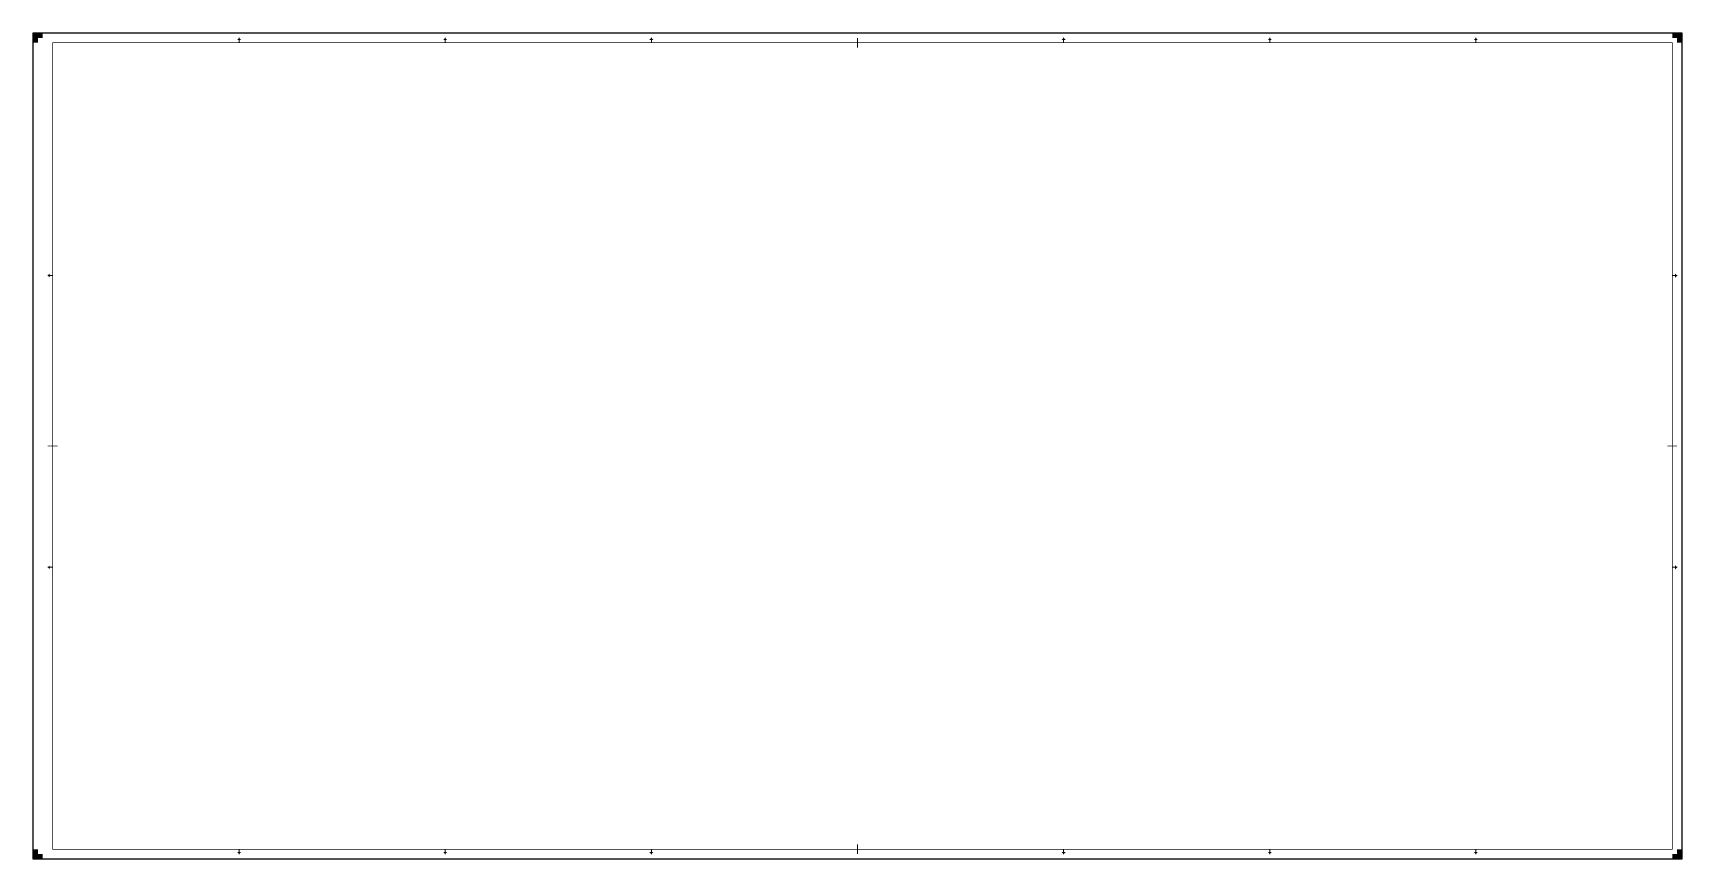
# Model space of a CAD drawing. Extents: x 0 to 1680, y 0 to 841.
import ezdxf

# ---------------------------------------------------------------- set-up
doc = ezdxf.new("R2010")
doc.units = 0
doc.header["$LTSCALE"] = 0.2
for name, color, linetype, lineweight in [('X-XX-AL-TEKENBLAD_KADER-G', 7, 'Continuous', 25), ('X-XX-AL-TEKENBLAD_KADER_AFSNIJMARKERING-G', 7, 'Continuous', 25), ('X-XX-AL-TEKENBLAD_KADER_CENTERMARKERING-G', 7, 'Continuous', 25), ('X-XX-AL-TEKENBLAD_KADER_VOUWMERK-G', 7, 'Continuous', 18)]:
    doc.layers.add(name, color=color, linetype=linetype, lineweight=lineweight)

msp = doc.modelspace()

# ---------------------------------------------------------------- hatches: boundary and pattern name
at = {"layer": 'X-XX-AL-TEKENBLAD_KADER_AFSNIJMARKERING-G'}
for points in [[(10, 841), (0, 841), (0, 831), (5, 831), (5, 836), (10, 836)], [(1680, 831), (1680, 841), (1670, 841), (1670, 836), (1675, 836), (1675, 831)], [(0, 10), (0, 0), (10, 0), (10, 5), (5, 5), (5, 10)], [(1670, 0), (1680, 0), (1680, 10), (1675, 10), (1675, 5), (1670, 5)]]:
    msp.add_hatch(color=256, dxfattribs=at).paths.add_polyline_path(points)
at = {"layer": 'X-XX-AL-TEKENBLAD_KADER_VOUWMERK-G'}
for points in [[(208, 834), (210, 836), (212, 834)], [(418, 834), (420, 836), (422, 834)], [(628, 834), (630, 836), (632, 834)], [(1048, 834), (1050, 836), (1052, 834)], [(1258, 834), (1260, 836), (1262, 834)], [(1468, 834), (1470, 836), (1472, 834)], [(17, 596), (15, 594), (17, 592)], [(1673, 596), (1675, 594), (1673, 592)], [(17, 299), (15, 297), (17, 295)], [(1673, 299), (1675, 297), (1673, 295)], [(208, 7), (210, 5), (212, 7)], [(418, 7), (420, 5), (422, 7)], [(628, 7), (630, 5), (632, 7)], [(1048, 7), (1050, 5), (1052, 7)], [(1258, 7), (1260, 5), (1262, 7)], [(1468, 7), (1470, 5), (1472, 7)]]:
    msp.add_hatch(color=256, dxfattribs=at).paths.add_polyline_path(points)

# ---------------------------------------------------------------- linework, layer by layer
at = {"layer": 'X-XX-AL-TEKENBLAD_KADER-G'}
for p, q in [((1680, 841), (0, 841)), ((0, 841), (0, 0)), ((1680, 0), (1680, 841)), ((0, 0), (1680, 0))]:
    msp.add_line(p, q, dxfattribs=at)
at = {"layer": 'X-XX-AL-TEKENBLAD_KADER-G', "const_width": 0.7, "flags": 128}
msp.add_lwpolyline([(20, 10), (1670, 10), (1670, 831), (20, 831)], close=True, dxfattribs=at)
at = {"layer": 'X-XX-AL-TEKENBLAD_KADER_CENTERMARKERING-G', "const_width": 0.7, "flags": 128}
for points in [[(840, 836), (840, 826)], [(15, 420.5), (25, 420.5)], [(1675, 420.5), (1665, 420.5)], [(840, 5), (840, 15)]]:
    msp.add_lwpolyline(points, dxfattribs=at)
at = {"layer": 'X-XX-AL-TEKENBLAD_KADER_VOUWMERK-G'}
for p, q in [((210, 836), (210, 831)), ((420, 836), (420, 831)), ((630, 836), (630, 831)), ((1050, 836), (1050, 831)), ((1260, 836), (1260, 831)), ((1470, 836), (1470, 831)), ((15, 594), (20, 594)), ((1675, 594), (1670, 594)), ((15, 297), (20, 297)), ((1675, 297), (1670, 297)), ((210, 5), (210, 10)), ((420, 5), (420, 10)), ((630, 5), (630, 10)), ((1050, 5), (1050, 10)), ((1260, 5), (1260, 10)), ((1470, 5), (1470, 10))]:
    msp.add_line(p, q, dxfattribs=at)

doc.saveas('drawing.dxf')
